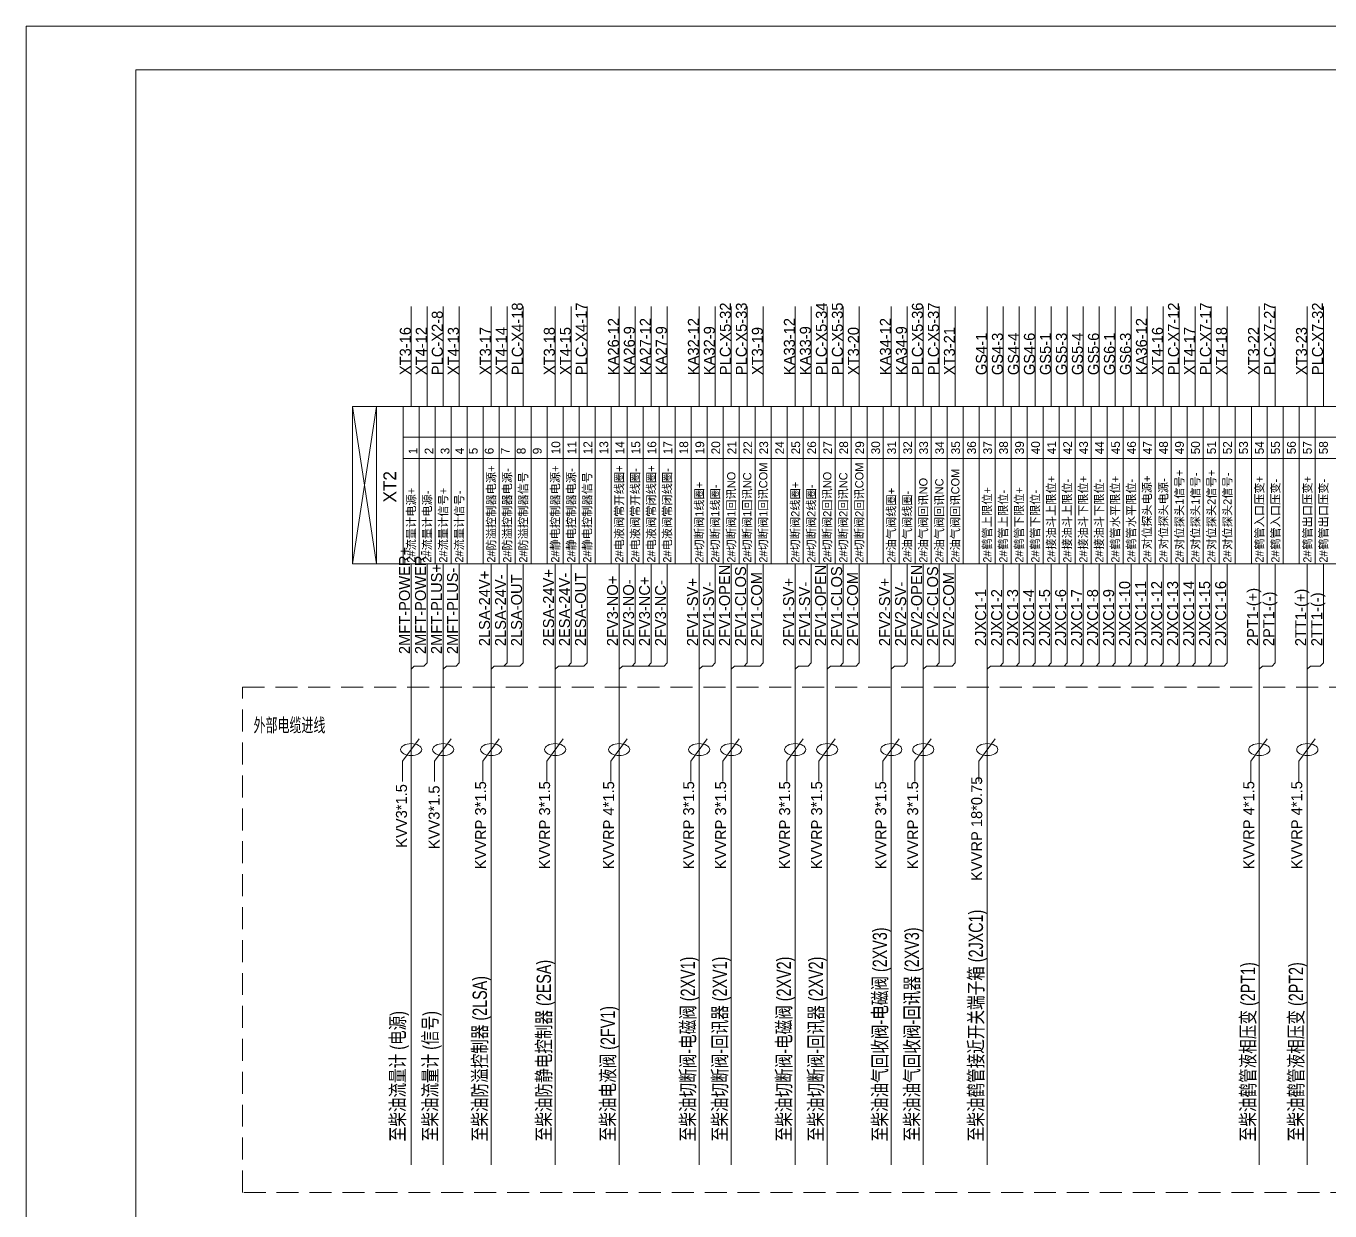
# Model space of a CAD drawing. Header units: millimetres. Extents: x 32626 to 72822, y 60047 to 123188.
# Drawn here: x 32626 to 35002, y 65601 to 67761 of the extents above; entities that cross this region are included whole.
import ezdxf
from ezdxf.enums import TextEntityAlignment as Align

# ---------------------------------------------------------------- set-up
doc = ezdxf.new("R2010")
doc.units = ezdxf.units.MM
doc.header["$LTSCALE"] = 10
doc.linetypes.add('AUDIT_D_061228083857-4', pattern=[6, 4, -2])
for name, color, linetype, lineweight in [('1轮廓实线层', 7, 'Continuous', 18), ('2细线层', 4, 'Continuous', 18), ('图框层', 7, 'Continuous', 18)]:
    doc.layers.add(name, color=color, linetype=linetype, lineweight=lineweight)
doc.styles.add('PC_TEXTSTYLE', font='SIMYOU.TTF', dxfattribs={"width": 0.8})
doc.styles.add('样式 1', font='SIMYOU.TTF', dxfattribs={"width": 0.75})

msp = doc.modelspace()

# ---------------------------------------------------------------- linework, layer by layer
at = {"layer": '1轮廓实线层'}
for p, q in [((33327.7, 67067), (33327.7, 67249.5)), ((33356.8, 67067), (33356.8, 67249.5)), ((33386, 67067), (33386, 67249.5)), ((33415.1, 67067), (33415.1, 67249.5)), ((33473.5, 67067), (33473.5, 67249.5)), ((33502.6, 67067), (33502.6, 67249.5)), ((33531.8, 67067), (33531.8, 67249.5)), ((33590.1, 67067), (33590.1, 67249.5)), ((33619.3, 67067), (33619.3, 67249.5)), ((33648.4, 67067), (33648.4, 67249.5)), ((33706.7, 67067), (33706.7, 67249.5)), ((33735.9, 67067), (33735.9, 67249.5)), ((33765.1, 67067), (33765.1, 67249.5)), ((33794.2, 67067), (33794.2, 67249.5)), ((33852.5, 67067), (33852.5, 67249.5)), ((33881.7, 67067), (33881.7, 67249.5)), ((33910.9, 67067), (33910.9, 67249.5)), ((33940, 67067), (33940, 67249.5)), ((33969.2, 67067), (33969.2, 67249.5)), ((34027.5, 67067), (34027.5, 67249.5)), ((34056.7, 67067), (34056.7, 67249.5)), ((34085.8, 67067), (34085.8, 67249.5)), ((34115, 67067), (34115, 67249.5)), ((34144.1, 67067), (34144.1, 67249.5)), ((34202.5, 67067), (34202.5, 67249.5)), ((34231.6, 67067), (34231.6, 67249.5)), ((34260.8, 67067), (34260.8, 67249.5)), ((34289.9, 67067), (34289.9, 67249.5)), ((34319.1, 67067), (34319.1, 67249.5)), ((34377.4, 67067), (34377.4, 67249.5)), ((34406.6, 67067), (34406.6, 67249.5)), ((34435.7, 67067), (34435.7, 67249.5)), ((34464.9, 67067), (34464.9, 67249.5)), ((34494.1, 67067), (34494.1, 67249.5)), ((34523.2, 67067), (34523.2, 67249.5)), ((34552.4, 67067), (34552.4, 67249.5)), ((34581.5, 67067), (34581.5, 67249.5)), ((34610.7, 67067), (34610.7, 67249.5)), ((34639.9, 67067), (34639.9, 67249.5)), ((34669, 67067), (34669, 67249.5)), ((34698.2, 67067), (34698.2, 67249.5)), ((34727.3, 67067), (34727.3, 67249.5)), ((34756.5, 67067), (34756.5, 67249.5)), ((34785.7, 67067), (34785.7, 67249.5)), ((34814.8, 67067), (34814.8, 67249.5)), ((34873.1, 67067), (34873.1, 67249.5)), ((34902.3, 67067), (34902.3, 67249.5)), ((34960.6, 67067), (34960.6, 67249.5)), ((34989.8, 67067), (34989.8, 67249.5)), ((33221, 67067), (33264.8, 66780.3)), ((33221, 66780.3), (33264.8, 67067)), ((33221, 67067), (33221, 66833.7)), ((33221, 67067), (33221, 66833.7)), ((33221, 67067), (33221, 66833.7)), ((33221, 67067), (33221, 66833.7)), ((33221, 67067), (33221, 66833.7)), ((33221, 67067), (33221, 66833.7)), ((33221, 67067), (33221, 66833.7)), ((33221, 67067), (33221, 66833.7)), ((33221, 67067), (33221, 66833.7)), ((33221, 67067), (33221, 66833.7)), ((33264.8, 67067), (33313.1, 67067)), ((33264.8, 67067), (33264.8, 66833.7)), ((33264.8, 67067), (33264.8, 66833.7)), ((33264.8, 66833.7), (33264.8, 67067)), ((33313.1, 67067), (33313.1, 66780.3)), ((33313.1, 67067), (37133, 67067)), ((33342.2, 67067), (33342.2, 66780.3)), ((33371.4, 67067), (33371.4, 66780.3)), ((33400.6, 67067), (33400.6, 66780.3)), ((33429.7, 67067), (33429.7, 66780.3)), ((33458.9, 67067), (33458.9, 66780.3)), ((33488, 67067), (33488, 66780.3)), ((33517.2, 67067), (33517.2, 66780.3)), ((33546.4, 67067), (33546.4, 66780.3)), ((33575.5, 67067), (33575.5, 66780.3)), ((33604.7, 67067), (33604.7, 66780.3)), ((33633.8, 67067), (33633.8, 66780.3)), ((33663, 67067), (33663, 66780.3)), ((33692.2, 67067), (33692.2, 66780.3)), ((33721.3, 67067), (33721.3, 66780.3)), ((33750.5, 67067), (33750.5, 66780.3)), ((33779.6, 67067), (33779.6, 66780.3)), ((33808.8, 67067), (33808.8, 66780.3)), ((33838, 67067), (33838, 66780.3)), ((33867.1, 67067), (33867.1, 66780.3)), ((33896.3, 67067), (33896.3, 66780.3)), ((33925.4, 67067), (33925.4, 66780.3)), ((33954.6, 67067), (33954.6, 66780.3)), ((33983.8, 67067), (33983.8, 66780.3)), ((34012.9, 67067), (34012.9, 66780.3)), ((34042.1, 67067), (34042.1, 66780.3)), ((34071.2, 67067), (34071.2, 66780.3)), ((34100.4, 67067), (34100.4, 66780.3)), ((34129.6, 67067), (34129.6, 66780.3)), ((34158.7, 67067), (34158.7, 66780.3)), ((34187.9, 67067), (34187.9, 66780.3)), ((34217, 67067), (34217, 66780.3)), ((34246.2, 67067), (34246.2, 66780.3)), ((34275.4, 67067), (34275.4, 66780.3)), ((34304.5, 67067), (34304.5, 66780.3)), ((34333.7, 67067), (34333.7, 66780.3)), ((34362.8, 67067), (34362.8, 66780.3)), ((34392, 67067), (34392, 66780.3)), ((34421.2, 67067), (34421.2, 66780.3)), ((34450.3, 67067), (34450.3, 66780.3)), ((34479.5, 67067), (34479.5, 66780.3)), ((34508.6, 67067), (34508.6, 66780.3)), ((34537.8, 67067), (34537.8, 66780.3)), ((34567, 67067), (34567, 66780.3)), ((34596.1, 67067), (34596.1, 66780.3)), ((34625.3, 67067), (34625.3, 66780.3)), ((34654.4, 67067), (34654.4, 66780.3)), ((34683.6, 67067), (34683.6, 66780.3)), ((34712.8, 67067), (34712.8, 66780.3)), ((34741.9, 67067), (34741.9, 66780.3)), ((34771.1, 67067), (34771.1, 66780.3)), ((34800.2, 67067), (34800.2, 66780.3)), ((34829.4, 67067), (34829.4, 66780.3)), ((34858.6, 67067), (34858.6, 66780.3)), ((34887.7, 67067), (34887.7, 66780.3)), ((34916.9, 67067), (34916.9, 66780.3)), ((34946, 67067), (34946, 66780.3)), ((34975.2, 67067), (34975.2, 66780.3)), ((33313.1, 67011.5), (37103.9, 67011.5)), ((33313.1, 66972.2), (37103.9, 66972.2)), ((33313.1, 66780.3), (33264.8, 66780.3)), ((37133, 66780.3), (33313.1, 66780.3)), ((33327.7, 66780.3), (33327.7, 66594.1)), ((33356.8, 66780.3), (33356.8, 66599.9)), ((33386, 66780.3), (33386, 66594.1)), ((33415.1, 66780.3), (33415.1, 66599.9)), ((33473.5, 66780.3), (33473.5, 66594.1)), ((33502.6, 66780.3), (33502.6, 66599.9)), ((33531.8, 66780.3), (33531.8, 66599.9)), ((33590.1, 66780.3), (33590.1, 66594.1)), ((33619.3, 66780.3), (33619.3, 66599.9)), ((33629, 66780.3), (33658.2, 66780.3)), ((33629, 66780.3), (33658.2, 66780.3)), ((33648.4, 66780.3), (33648.4, 66599.9)), ((33706.7, 66780.3), (33706.7, 66594.1)), ((33735.9, 66780.3), (33735.9, 66599.9)), ((33765.1, 66780.3), (33765.1, 66599.9)), ((33794.2, 66780.3), (33794.2, 66599.9)), ((33852.5, 66780.3), (33852.5, 66594.1)), ((33881.7, 66780.3), (33881.7, 66599.9)), ((33910.9, 66780.3), (33910.9, 66594.1)), ((33940, 66780.3), (33940, 66599.9)), ((33969.2, 66780.3), (33969.2, 66599.9)), ((34027.5, 66780.3), (34027.5, 66594.1)), ((34056.7, 66780.3), (34056.7, 66599.9)), ((34085.8, 66780.3), (34085.8, 66594.1)), ((34115, 66780.3), (34115, 66599.9)), ((34144.1, 66780.3), (34144.1, 66599.9)), ((34202.5, 66780.3), (34202.5, 66594.1)), ((34231.6, 66780.3), (34231.6, 66599.9)), ((34260.8, 66780.3), (34260.8, 66594.1)), ((34289.9, 66780.3), (34289.9, 66599.9)), ((34319.1, 66780.3), (34319.1, 66599.9)), ((34377.4, 66780.3), (34377.4, 66594.1)), ((34406.6, 66780.3), (34406.6, 66599.9)), ((34435.7, 66780.3), (34435.7, 66599.9)), ((34464.9, 66780.3), (34464.9, 66599.9)), ((34494.1, 66780.3), (34494.1, 66599.9)), ((34523.2, 66780.3), (34523.2, 66599.9)), ((34552.4, 66780.3), (34552.4, 66599.9)), ((34581.5, 66780.3), (34581.5, 66599.9)), ((34610.7, 66780.3), (34610.7, 66599.9)), ((34639.9, 66780.3), (34639.9, 66599.9)), ((34669, 66780.3), (34669, 66599.9)), ((34698.2, 66780.3), (34698.2, 66599.9)), ((34727.3, 66780.3), (34727.3, 66599.9)), ((34756.5, 66780.3), (34756.5, 66599.9)), ((34785.7, 66780.3), (34785.7, 66599.9)), ((34814.8, 66780.3), (34814.8, 66599.9)), ((34873.1, 66780.3), (34873.1, 66594.1)), ((34902.3, 66780.3), (34902.3, 66599.9)), ((34960.6, 66780.3), (34960.6, 66594.1)), ((34989.8, 66780.3), (34989.8, 66599.9)), ((33327.7, 66588.3), (33333.4, 66594.1)), ((33327.7, 66594.1), (33327.7, 66093.2)), ((33333.4, 66594.1), (33351, 66594.1)), ((33356.8, 66599.9), (33351, 66594.1)), ((33386, 66588.3), (33391.8, 66594.1)), ((33386, 66594.1), (33386, 66093.2)), ((33391.8, 66594.1), (33409.4, 66594.1)), ((33415.1, 66599.9), (33409.4, 66594.1)), ((33473.5, 66594.1), (33473.5, 66093.2)), ((33473.5, 66588.3), (33479.2, 66594.1)), ((33526, 66594.1), (33479.2, 66594.1)), ((33502.6, 66599.9), (33496.8, 66594.1)), ((33531.8, 66599.9), (33526, 66594.1)), ((33590.1, 66594.1), (33590.1, 66093.2)), ((33590.1, 66588.3), (33595.9, 66594.1)), ((33642.6, 66594.1), (33595.9, 66594.1)), ((33619.3, 66599.9), (33613.5, 66594.1)), ((33648.4, 66599.9), (33642.6, 66594.1)), ((33706.7, 66594.1), (33706.7, 66093.2)), ((33706.7, 66588.3), (33712.5, 66594.1)), ((33788.4, 66594.1), (33712.5, 66594.1)), ((33735.9, 66599.9), (33730.1, 66594.1)), ((33765.1, 66599.9), (33759.3, 66594.1)), ((33794.2, 66599.9), (33788.4, 66594.1)), ((33852.5, 66594.1), (33852.5, 66093.2)), ((33852.5, 66588.3), (33858.3, 66594.1)), ((33875.9, 66594.1), (33858.3, 66594.1)), ((33881.7, 66599.9), (33875.9, 66594.1)), ((33910.9, 66594.1), (33910.9, 66093.2)), ((33910.9, 66588.3), (33916.6, 66594.1)), ((33963.4, 66594.1), (33916.6, 66594.1)), ((33940, 66599.9), (33934.2, 66594.1)), ((33969.2, 66599.9), (33963.4, 66594.1)), ((34027.5, 66594.1), (34027.5, 66093.2)), ((34027.5, 66588.3), (34033.3, 66594.1)), ((34050.9, 66594.1), (34033.3, 66594.1)), ((34056.7, 66599.9), (34050.9, 66594.1)), ((34085.8, 66594.1), (34085.8, 66093.2)), ((34085.8, 66588.3), (34091.6, 66594.1)), ((34138.4, 66594.1), (34091.6, 66594.1)), ((34115, 66599.9), (34109.2, 66594.1)), ((34144.1, 66599.9), (34138.4, 66594.1)), ((34202.5, 66588.3), (34208.2, 66594.1)), ((34202.5, 66594.1), (34202.5, 66093.2)), ((34225.8, 66594.1), (34208.2, 66594.1)), ((34231.6, 66599.9), (34225.8, 66594.1)), ((34260.8, 66594.1), (34260.8, 66093.2)), ((34260.8, 66588.3), (34266.6, 66594.1)), ((34313.3, 66594.1), (34266.6, 66594.1)), ((34289.9, 66599.9), (34284.2, 66594.1)), ((34319.1, 66599.9), (34313.3, 66594.1)), ((34377.4, 66594.1), (34377.4, 66093.2)), ((34377.4, 66588.3), (34383.2, 66594.1)), ((34634.1, 66594.1), (34383.2, 66594.1)), ((34406.6, 66599.9), (34400.8, 66594.1)), ((34435.7, 66599.9), (34430, 66594.1)), ((34464.9, 66599.9), (34459.1, 66594.1)), ((34494.1, 66599.9), (34488.3, 66594.1)), ((34523.2, 66599.9), (34517.4, 66594.1)), ((34552.4, 66599.9), (34546.6, 66594.1)), ((34581.5, 66599.9), (34575.8, 66594.1)), ((34610.7, 66599.9), (34604.9, 66594.1)), ((34639.9, 66599.9), (34634.1, 66594.1)), ((34809, 66594.1), (34634.1, 66594.1)), ((34669, 66599.9), (34663.2, 66594.1)), ((34698.2, 66599.9), (34692.4, 66594.1)), ((34727.3, 66599.9), (34721.6, 66594.1)), ((34756.5, 66599.9), (34750.7, 66594.1)), ((34785.7, 66599.9), (34779.9, 66594.1)), ((34814.8, 66599.9), (34809, 66594.1)), ((34873.1, 66594.1), (34873.1, 66093.2)), ((34873.1, 66588.3), (34878.9, 66594.1)), ((34896.5, 66594.1), (34878.9, 66594.1)), ((34902.3, 66599.9), (34896.5, 66594.1)), ((34960.6, 66594.1), (34960.6, 66093.2)), ((34960.6, 66588.3), (34966.4, 66594.1)), ((34984, 66594.1), (34966.4, 66594.1)), ((34989.8, 66599.9), (34984, 66594.1)), ((33342, 66461.3), (33312.2, 66421)), ((33400.3, 66461.3), (33370.5, 66421)), ((33487.8, 66461.3), (33458, 66421)), ((33604.4, 66461.3), (33574.7, 66421)), ((33721.1, 66461.3), (33691.3, 66421)), ((33866.9, 66461.3), (33837.1, 66421)), ((33925.2, 66461.3), (33895.4, 66421)), ((34041.8, 66461.3), (34012.1, 66421)), ((34100.2, 66461.3), (34070.4, 66421)), ((34216.8, 66461.3), (34187, 66421)), ((34275.1, 66461.3), (34245.3, 66421)), ((34391.8, 66461.3), (34362, 66421)), ((34887.5, 66461.3), (34857.7, 66421)), ((34975, 66461.3), (34945.2, 66421)), ((33312.2, 66421), (33312.2, 66383.7)), ((33370.5, 66421), (33370.5, 66383.7)), ((33458, 66421), (33458, 66383.7)), ((33574.7, 66421), (33574.7, 66383.7)), ((33691.3, 66421), (33691.3, 66383.7)), ((33837.1, 66421), (33837.1, 66383.7)), ((33895.4, 66421), (33895.4, 66383.7)), ((34012.1, 66421), (34012.1, 66383.7)), ((34070.4, 66421), (34070.4, 66383.7)), ((34187, 66421), (34187, 66383.7)), ((34245.3, 66421), (34245.3, 66383.7)), ((34362, 66421), (34362, 66383.7)), ((34857.7, 66421), (34857.7, 66383.7)), ((34945.2, 66421), (34945.2, 66383.7)), ((33327.7, 66093.2), (33327.7, 65685.2)), ((33386, 66093.2), (33386, 65685.2)), ((33473.5, 66093.2), (33473.5, 65685.2)), ((33590.1, 66093.2), (33590.1, 65685.2)), ((33706.7, 66093.2), (33706.7, 65685.2)), ((33852.5, 66093.2), (33852.5, 65685.2)), ((33910.9, 66093.2), (33910.9, 65685.2)), ((34027.5, 66093.2), (34027.5, 65685.2)), ((34085.8, 66093.2), (34085.8, 65685.2)), ((34202.5, 66093.2), (34202.5, 65685.2)), ((34260.8, 66093.2), (34260.8, 65685.2)), ((34377.4, 66093.2), (34377.4, 65685.2)), ((34873.1, 66093.2), (34873.1, 65685.2)), ((34960.6, 66093.2), (34960.6, 65685.2))]:
    msp.add_line(p, q, dxfattribs=at)
msp.add_lwpolyline([(33221, 66780.3), (33221, 67067), (33264.8, 67067), (33264.8, 66780.3)], close=True, dxfattribs=at)
at = {"layer": '1轮廓实线层', "linetype": 'AUDIT_D_061228083857-4'}
msp.add_lwpolyline([(33020.3, 66556), (37142.6, 66556), (37142.6, 65634.8), (33020.3, 65634.8)], close=True, dxfattribs=at)
at = {"layer": '1轮廓实线层'}
for centre in [(33327.7, 66441.9), (33386, 66441.9), (33473.5, 66441.9), (33590.1, 66441.9), (33706.7, 66441.9), (33852.5, 66441.9), (33910.9, 66441.9), (34027.5, 66441.9), (34085.8, 66441.9), (34202.5, 66441.9), (34260.8, 66441.9), (34377.4, 66441.9), (34873.1, 66441.9), (34960.6, 66441.9)]:
    msp.add_ellipse(centre, major_axis=(19.3, 0), ratio=0.567806, dxfattribs=at)
at = {"layer": '2细线层'}
for p in [(32626, 64400.5), (37378, 67760.5)]:
    msp.add_line(p, (32626, 67760.5), dxfattribs=at)
at = {"layer": '图框层'}
for p in [(32826, 64480.5), (37298, 67680.5)]:
    msp.add_line(p, (32826, 67680.5), dxfattribs=at)

# ---------------------------------------------------------------- texts
at = {"layer": '1轮廓实线层', "style": '样式 1'}
for s, height, p in [('PLC-X2-8', 20, (33385.3, 67124.4)), ('PLC-X4-18', 20, (33531.1, 67124.4)), ('PLC-X4-17', 20, (33647.7, 67124.4)), ('PLC-X5-32', 20, (33910.2, 67124.4)), ('PLC-X5-33', 20, (33939.3, 67124.4)), ('PLC-X5-34', 20, (34085.1, 67124.4)), ('PLC-X5-35', 20, (34114.3, 67124.4)), ('PLC-X5-36', 20, (34260.1, 67124.4)), ('PLC-X5-37', 20, (34289.3, 67124.4)), ('PLC-X7-12', 20, (34726.7, 67124.4)), ('PLC-X7-17', 20, (34785, 67124.4)), ('PLC-X7-27', 20, (34901.6, 67124.4)), ('PLC-X7-32', 20, (34989.1, 67124.4)), ('XT4-14', 20, (33501.9, 67124.4)), ('KA26-12', 20, (33706.1, 67124.4)), ('KA26-9', 20, (33735.2, 67124.4)), ('KA27-12', 20, (33764.4, 67124.4)), ('KA27-9', 20, (33793.5, 67124.4)), ('KA32-12', 20, (33851.9, 67124.4)), ('KA32-9', 20, (33881, 67124.4)), ('KA33-12', 20, (34026.8, 67124.4)), ('KA33-9', 20, (34056, 67124.4)), ('KA34-12', 20, (34201.8, 67124.4)), ('KA34-9', 20, (34230.9, 67124.4)), ('KA36-12', 20, (34668.3, 67124.4)), ('XT3-16', 20, (33327, 67124.4)), ('XT4-12', 20, (33356.1, 67124.4)), ('XT4-13', 20, (33414.5, 67124.4)), ('XT3-17', 20, (33472.8, 67124.4)), ('XT3-18', 20, (33589.4, 67124.4)), ('XT4-15', 20, (33618.6, 67124.4)), ('XT3-19', 20, (33968.5, 67124.4)), ('XT3-20', 20, (34143.5, 67124.4)), ('XT3-21', 20, (34318.4, 67124.4)), ('GS4-1', 20, (34376.7, 67124.4)), ('GS4-3', 20, (34405.9, 67124.4)), ('GS4-4', 20, (34435.1, 67124.4)), ('GS4-6', 20, (34464.2, 67124.4)), ('GS5-1', 20, (34493.4, 67124.4)), ('GS5-3', 20, (34522.5, 67124.4)), ('GS5-4', 20, (34551.7, 67124.4)), ('GS5-6', 20, (34580.9, 67124.4)), ('GS6-1', 20, (34610, 67124.4)), ('GS6-3', 20, (34639.2, 67124.4)), ('XT4-16', 20, (34697.5, 67124.4)), ('XT4-17', 20, (34755.8, 67124.4)), ('XT4-18', 20, (34814.1, 67124.4)), ('XT3-22', 20, (34872.5, 67124.4)), ('XT3-23', 20, (34959.9, 67124.4)), ('10', 16, (33599.3, 66980.2)), ('11', 16, (33628.5, 66980.2)), ('12', 16, (33657.6, 66980.2)), ('13', 16, (33686.8, 66980.2)), ('14', 16, (33715.9, 66980.2)), ('15', 16, (33745, 66980.2)), ('16', 16, (33774.2, 66980.2)), ('17', 16, (33803.3, 66980.2)), ('18', 16, (33832.4, 66980.2)), ('19', 16, (33861.6, 66980.2)), ('20', 16, (33890.7, 66980.2)), ('21', 16, (33919.9, 66980.2)), ('22', 16, (33949, 66980.2)), ('23', 16, (33978.1, 66980.2)), ('24', 16, (34007.3, 66980.2)), ('25', 16, (34036.4, 66980.2)), ('26', 16, (34065.5, 66980.2)), ('27', 16, (34094.7, 66980.2)), ('28', 16, (34123.8, 66980.2)), ('29', 16, (34153, 66980.2)), ('30', 16, (34182.1, 66980.2)), ('31', 16, (34211.2, 66980.2)), ('32', 16, (34240.4, 66980.2)), ('33', 16, (34269.5, 66980.2)), ('34', 16, (34298.7, 66980.2)), ('35', 16, (34327.8, 66980.2)), ('36', 16, (34356.9, 66980.2)), ('37', 16, (34386.1, 66980.2)), ('38', 16, (34415.2, 66980.2)), ('39', 16, (34444.3, 66980.2)), ('40', 16, (34473.5, 66980.2)), ('41', 16, (34502.6, 66980.2)), ('42', 16, (34531.8, 66980.2)), ('43', 16, (34560.9, 66980.2)), ('44', 16, (34590, 66980.2)), ('45', 16, (34619.2, 66980.2)), ('46', 16, (34648.3, 66980.2)), ('47', 16, (34677.4, 66980.2)), ('48', 16, (34706.6, 66980.2)), ('49', 16, (34735.7, 66980.2)), ('50', 16, (34764.9, 66980.2)), ('51', 16, (34794, 66980.2)), ('52', 16, (34823.1, 66980.2)), ('53', 16, (34852.3, 66980.2)), ('54', 16, (34881.4, 66980.2)), ('55', 16, (34910.6, 66980.2)), ('56', 16, (34939.7, 66980.2)), ('57', 16, (34968.8, 66980.2)), ('58', 16, (34998, 66980.2)), ('1', 16, (33339.1, 66980.2)), ('2', 16, (33368.3, 66980.2)), ('3', 16, (33397.4, 66980.2)), ('4', 16, (33423.9, 66980.2)), ('5', 16, (33448.8, 66980.2)), ('6', 16, (33477.9, 66980.2)), ('7', 16, (33507.1, 66980.2)), ('8', 16, (33536.2, 66980.2)), ('9', 16, (33565.4, 66980.2)), ('防溢控制器电源+', 15, (33481.1, 66804.8)), ('防溢控制器电源-', 15, (33510.2, 66804.8)), ('静电控制器电源+', 15, (33597.7, 66804.8)), ('静电控制器电源-', 15, (33626.9, 66804.8)), ('电液阀常开线圈+', 15, (33714.4, 66804.8)), ('电液阀常开线圈-', 15, (33743.5, 66804.8)), ('电液阀常闭线圈+', 15, (33772.7, 66804.8)), ('电液阀常闭线圈-', 15, (33801.8, 66804.8)), ('切断阀1回讯COM', 15, (33976.8, 66804.8)), ('切断阀2回讯COM', 15, (34151.8, 66804.8)), ('油气阀回讯COM', 15, (34326.7, 66804.8)), ('对位探头1信号+', 15, (34735.1, 66806.1)), ('对位探头2信号+', 15, (34793.4, 66806.1)), ('防溢控制器信号', 15, (33539.4, 66804.8)), ('静电控制器信号', 15, (33656, 66804.8)), ('切断阀1线圈+', 15, (33860.2, 66804.8)), ('切断阀1回讯NO', 15, (33918.5, 66804.8)), ('切断阀1回讯NC', 15, (33947.6, 66804.8)), ('切断阀2线圈+', 15, (34035.1, 66804.8)), ('切断阀2回讯NO', 15, (34093.4, 66804.8)), ('切断阀2回讯NC', 15, (34122.6, 66804.8)), ('油气阀回讯NO', 15, (34268.4, 66804.8)), ('油气阀回讯NC', 15, (34297.6, 66804.8)), ('接油斗上限位+', 15, (34501.4, 66806.2)), ('接油斗上限位-', 15, (34530.5, 66806.2)), ('接油斗下限位+', 15, (34559.7, 66806.2)), ('接油斗下限位-', 15, (34588.8, 66806.2)), ('鹤管水平限位+', 15, (34618, 66806.2)), ('鹤管水平限位-', 15, (34647.2, 66806.2)), ('对位探头电源+', 15, (34676.1, 66806.9)), ('对位探头电源-', 15, (34706, 66806.9)), ('对位探头1信号-', 15, (34764.3, 66806.1)), ('对位探头2信号-', 15, (34822.6, 66806.1)), ('鹤管入口压变+', 15, (34880.9, 66806.1)), ('鹤管入口压变-', 15, (34910.1, 66806.1)), ('鹤管出口压变+', 15, (34968.4, 66806.1)), ('鹤管出口压变-', 15, (34997.6, 66806.1)), ('2#流量计电源+', 15, (33335.3, 66782.6)), ('2#流量计电源-', 15, (33364.4, 66782.6)), ('2#流量计信号+', 15, (33393.6, 66782.6)), ('2#流量计信号-', 15, (33422.8, 66782.6)), ('切断阀1线圈-', 15, (33889.3, 66804.8)), ('切断阀2线圈-', 15, (34064.3, 66804.8)), ('油气阀线圈+', 15, (34210.1, 66804.8)), ('油气阀线圈-', 15, (34239.2, 66804.8)), ('鹤管上限位+', 15, (34384.7, 66806.2)), ('鹤管上限位-', 15, (34413.9, 66806.2)), ('鹤管下限位+', 15, (34443, 66806.2)), ('鹤管下限位-', 15, (34472.2, 66806.2)), ('2MFT-POWER+', 20, (33325.5, 66616)), ('2MFT-POWER-', 20, (33354.7, 66616)), ('2#', 15, (33481.1, 66782.6)), ('2#', 15, (33510.2, 66782.6)), ('2#', 15, (33539.4, 66782.6)), ('2#', 15, (33597.7, 66782.6)), ('2#', 15, (33626.9, 66782.6)), ('2#', 15, (33656, 66782.6)), ('2#', 15, (33714.4, 66782.6)), ('2#', 15, (33743.5, 66782.6)), ('2#', 15, (33772.7, 66782.6)), ('2#', 15, (33801.8, 66782.6)), ('2#', 15, (33860.2, 66782.6)), ('2#', 15, (33889.3, 66782.6)), ('2#', 15, (33918.5, 66782.6)), ('2#', 15, (33947.6, 66782.6)), ('2#', 15, (33976.8, 66782.6)), ('2#', 15, (34035.1, 66782.6)), ('2#', 15, (34064.3, 66782.6)), ('2#', 15, (34093.4, 66782.6)), ('2#', 15, (34122.6, 66782.6)), ('2#', 15, (34151.8, 66782.6)), ('2#', 15, (34210.1, 66782.6)), ('2#', 15, (34239.2, 66782.6)), ('2#', 15, (34268.4, 66782.6)), ('2#', 15, (34297.6, 66782.6)), ('2#', 15, (34326.7, 66782.6)), ('2#', 15, (34385, 66782.6)), ('2#', 15, (34414.2, 66782.6)), ('2#', 15, (34443.4, 66782.6)), ('2#', 15, (34472.5, 66782.6)), ('2#', 15, (34501.7, 66782.6)), ('2#', 15, (34530.8, 66782.6)), ('2#', 15, (34560, 66782.6)), ('2#', 15, (34589.2, 66782.6)), ('2#', 15, (34618.3, 66782.6)), ('2#', 15, (34647.5, 66782.6)), ('2#', 15, (34676.6, 66782.6)), ('2#', 15, (34705.8, 66782.6)), ('2#', 15, (34735, 66782.6)), ('2#', 15, (34764.1, 66782.6)), ('2#', 15, (34793.3, 66782.6)), ('2#', 15, (34822.4, 66782.6)), ('2#', 15, (34880.8, 66782.6)), ('2#', 15, (34909.9, 66782.6)), ('2#', 15, (34968.2, 66782.6)), ('2#', 15, (34997.4, 66782.6)), ('2MFT-PLUS+', 20, (33383.9, 66616)), ('2MFT-PLUS-', 20, (33413, 66616)), ('2LSA-24V+', 20, (33471.3, 66630.4)), ('2LSA-24V-', 20, (33500.5, 66630.4)), ('2LSA-OUT', 20, (33529.7, 66630.4)), ('2ESA-24V+', 20, (33588, 66630.4)), ('2ESA-24V-', 20, (33617.1, 66630.4)), ('2ESA-OUT', 20, (33646.3, 66630.4)), ('2FV1-OPEN', 20, (33908.7, 66630.4)), ('2FV1-CLOS', 20, (33937.9, 66630.4)), ('2FV1-COM', 20, (33967.1, 66630.4)), ('2FV1-OPEN', 20, (34083.7, 66630.4)), ('2FV1-CLOS', 20, (34112.9, 66630.4)), ('2FV1-COM', 20, (34142, 66630.4)), ('2FV2-OPEN', 20, (34258.7, 66630.4)), ('2FV2-CLOS', 20, (34287.8, 66630.4)), ('2FV2-COM', 20, (34317, 66630.4)), ('2FV3-NO+', 20, (33704.6, 66630.4)), ('2FV3-NO-', 20, (33733.8, 66630.4)), ('2FV3-NC+', 20, (33762.9, 66630.4)), ('2FV3-NC-', 20, (33792.1, 66630.4)), ('2FV1-SV+', 20, (33850.4, 66630.4)), ('2FV1-SV-', 20, (33879.6, 66630.4)), ('2FV1-SV+', 20, (34025.4, 66630.4)), ('2FV1-SV-', 20, (34054.5, 66630.4)), ('2FV2-SV+', 20, (34200.3, 66630.4)), ('2FV2-SV-', 20, (34229.5, 66630.4)), ('2JXC1-10', 20, (34637.7, 66630.4)), ('2JXC1-11', 20, (34666.9, 66630.4)), ('2JXC1-12', 20, (34696.1, 66630.4)), ('2JXC1-13', 20, (34725.2, 66630.4)), ('2JXC1-14', 20, (34754.4, 66630.4)), ('2JXC1-15', 20, (34783.5, 66630.4)), ('2JXC1-16', 20, (34812.7, 66630.4)), ('2JXC1-1', 20, (34375.3, 66630.4)), ('2JXC1-2', 20, (34404.5, 66630.4)), ('2JXC1-3', 20, (34433.6, 66630.4)), ('2JXC1-4', 20, (34462.8, 66630.4)), ('2JXC1-5', 20, (34491.9, 66630.4)), ('2JXC1-6', 20, (34521.1, 66630.4)), ('2JXC1-7', 20, (34550.3, 66630.4)), ('2JXC1-8', 20, (34579.4, 66630.4)), ('2JXC1-9', 20, (34608.6, 66630.4)), ('2PT1-(+)', 20, (34871, 66630.4)), ('2PT1-(-)', 20, (34900.2, 66630.4)), ('2TT1-(+)', 20, (34958.5, 66630.4)), ('2TT1-(-)', 20, (34987.7, 66630.4)), ('KVV3*1.5', 20, (33320, 66263.1)), ('KVV3*1.5', 20, (33379.5, 66260.6))]:
    msp.add_text(s, height=height, rotation=90, dxfattribs=at).set_placement(p)
msp.add_text('XT2', height=23.33, rotation=90, dxfattribs=at).set_placement((33300.4, 66920.9), align=Align.CENTER)
at = {"layer": '1轮廓实线层', "insert": (33040.5, 66499.1), "char_height": 25, "width": 261.937, "attachment_point": 1, "style": 'PC_TEXTSTYLE'}
msp.add_mtext('{\\W0.64;外部电缆进线}', dxfattribs=at)
at = {"layer": '1轮廓实线层', "attachment_point": 7, "rotation": 90, "style": '样式 1'}
for s, insert, char_height, width in [('{\\W1;KVVRP 3*1.5}', (33464.5, 66223.7), 20, 230.833), ('{\\W1;KVVRP 3*1.5}', (33581.1, 66223.7), 20, 230.833), ('{\\W1;KVVRP 4*1.5}', (33697.8, 66223.7), 20, 230.833), ('{\\W1;KVVRP 3*1.5}', (33843.6, 66223.7), 20, 230.833), ('{\\W1;KVVRP 3*1.5}', (33901.9, 66223.7), 20, 230.833), ('{\\W1;KVVRP 3*1.5}', (34018.5, 66223.7), 20, 230.833), ('{\\W1;KVVRP 3*1.5}', (34076.8, 66223.7), 20, 230.833), ('{\\W1;KVVRP 3*1.5}', (34193.5, 66223.7), 20, 230.833), ('{\\W1;KVVRP 3*1.5}', (34251.8, 66223.7), 20, 230.833), ('{\\W1;KVVRP 18*0.75}', (34368.4, 66202.5), 20, 252.167), ('{\\W1;KVVRP 4*1.5}', (34864.2, 66224), 20, 230.833), ('{\\W1;KVVRP 4*1.5}', (34951.6, 66224), 20, 230.833), ('至柴油鹤管接近开关端子箱 (2JXC1)', (34377.5, 65728.1), 26, 613.113), ('至柴油油气回收阀-电磁阀 (2XV3)', (34202.5, 65728.1), 26, 613.113), ('至柴油油气回收阀-回讯器 (2XV3)', (34260.9, 65728.1), 26, 613.113), ('至柴油防静电控制器 (2ESA)', (33590.2, 65728.1), 26, 613.113), ('至柴油切断阀-电磁阀 (2XV1)', (33852.6, 65728.1), 26, 613.113), ('至柴油切断阀-回讯器 (2XV1)', (33910.9, 65728.1), 26, 613.113), ('至柴油切断阀-电磁阀 (2XV2)', (34027.6, 65728.1), 26, 613.113), ('至柴油切断阀-回讯器 (2XV2)', (34085.9, 65728.1), 26, 613.113), ('至柴油鹤管液相压变 (2PT1)', (34873.2, 65728.1), 26, 613.113), ('至柴油鹤管液相压变 (2PT2)', (34960.7, 65728.1), 26, 613.113), ('至柴油防溢控制器 (2LSA)', (33473.5, 65728.1), 26, 613.113), ('至柴油流量计 (电源)', (33323.8, 65728.1), 26, 425.912), ('至柴油流量计 (信号) ', (33383.1, 65728.1), 26, 435.175), ('至柴油电液阀 (2FV1)', (33706.8, 65728.1), 26, 613.113)]:
    msp.add_mtext(s, dxfattribs=dict(at, insert=insert, char_height=char_height, width=width))

doc.saveas('drawing.dxf')
